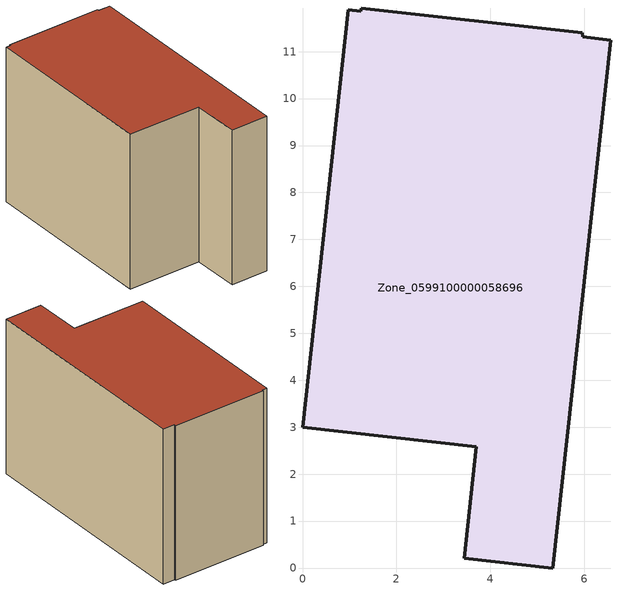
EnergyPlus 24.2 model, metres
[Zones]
Zone_0599100000058696
 floor ground (C_G): 3.7,2.58 0,3 0.97,11.89 1.24,11.86 1.25,11.93 5.96,11.41 5.97,11.32 6.57,11.25 5.33,0 3.44,0.21 z0
 wall outside (C_F): 0,3 3.7,2.58 3.44,0.21 5.33,0 6.57,11.25 5.97,11.32 5.96,11.41 1.25,11.93 1.24,11.86 0.97,11.89 0,3 z0:7.92
 roof outside (C_R): 6.57,11.25 5.97,11.32 5.96,11.41 1.25,11.93 1.24,11.86 0.97,11.89 0,3 3.7,2.58 3.44,0.21 5.33,0 z7.92
[BUILDING]
Pand.0599100000058696: North Axis=0; Terrain=City; Loads Convergence Tolerance Value=0.04; Temperature Convergence Tolerance Value=0.4; Solar Distribution=FullExterior; Maximum Number of Warmup Days=25; Minimum Number of Warmup Days=1
[Site:Location]
Rotterdam.The.Hague.AP_ZH_NLD Design_Conditions: Latitude=51.96; Longitude=4.45; Time Zone=1; Elevation=-4.5
[SITE:GROUNDTEMPERATURE:BUILDINGSURFACE]
18, 18, 18, 18, 18, 18, 18, 18, 18, 18, 18, 18
[MATERIAL] Thermal Absorptance=0.9; Solar Absorptance=0.7; Visible Absorptance=0.7
Name | Roughness | Thickness | Conductivity | Density | Specific Heat
G.TC.1975-1991 | MediumSmooth | 0.15 | 0.288461 | 540 | 1210
F.TC.1975-1991 | Rough | 0.3 | 0.230769 | 1920 | 840
R.TC.1975-1991 | MediumRough | 0.2 | 0.153846 | 1500 | 1000
[CONSTRUCTION]
C_G: G.TC.1975-1991
C_F: F.TC.1975-1991
C_R: R.TC.1975-1991
[ZONE]
Zone_0599100000058696: Type=1; Multiplier=1; Ceiling Height=Autocalculate; Volume=Autocalculate; Floor Area=autocalculate; Part of Total Floor Area=Yes
[ZONEINFILTRATION:DESIGNFLOWRATE]
Infil_Zone_0599100000058696: Zone or ZoneList or Space or SpaceList=Zone_0599100000058696; Schedule=AlwaysOn; Design Flow Rate Calculation Method=Flow/Area; Flow Rate per Floor Area=0.003; Constant Term Coefficient=1; Temperature Term Coefficient=0; Velocity Term Coefficient=0; Velocity Squared Term Coefficient=0
[HVACTEMPLATE:ZONE:IDEALLOADSAIRSYSTEM]
Zone_0599100000058696: Maximum Heating Supply Air Temperature=50; Minimum Cooling Supply Air Temperature=13; Maximum Heating Supply Air Humidity Ratio=0.0156; Minimum Cooling Supply Air Humidity Ratio=0.0077; Heating Limit=NoLimit; Cooling Limit=NoLimit; Dehumidification Control Type=ConstantSensibleHeatRatio; Cooling Sensible Heat Ratio=0.7; Dehumidification Setpoint=60; Humidification Control Type=None; Humidification Setpoint=30; Outdoor Air Method=None; Outdoor Air Flow Rate per Person=0.00944; Outdoor Air Flow Rate per Zone Floor Area=0; Outdoor Air Flow Rate per Zone=0; Demand Controlled Ventilation Type=None; Outdoor Air Economizer Type=NoEconomizer; Heat Recovery Type=None; Sensible Heat Recovery Effectiveness=0.7; Latent Heat Recovery Effectiveness=0.65
[ZONECONTROL:THERMOSTAT]
ThermostatControl_Zone_0599100000058696: Zone or ZoneList=Zone_0599100000058696; Control Type Schedule=DualSetpointControlType; Control 1=Thermostat_Zone_0599100000058696; Temperature Difference Between Cutout And Setpoint=0
[THERMOSTATSETPOINT:DUALSETPOINT]
Thermostat_Zone_0599100000058696: Heating Setpoint Temperature Schedule=HeatingSetpoint_Zone_0599100000058696; Cooling Setpoint Temperature Schedule=CoolingSetpoint_Zone_0599100000058696
[SCHEDULE:COMPACT]
HeatingSetpoint_Zone_0599100000058696: Through: 12/31, For: AllDays, Until: 24:00, 21
CoolingSetpoint_Zone_0599100000058696: Through: 12/31, For: AllDays, Until: 24:00, 24
DualSetpointControlType: Through: 12/31, For: AllDays, Until: 24:00, 4
AlwaysOn: Through: 12/31, For: AllDays, Until: 24:00, 1
